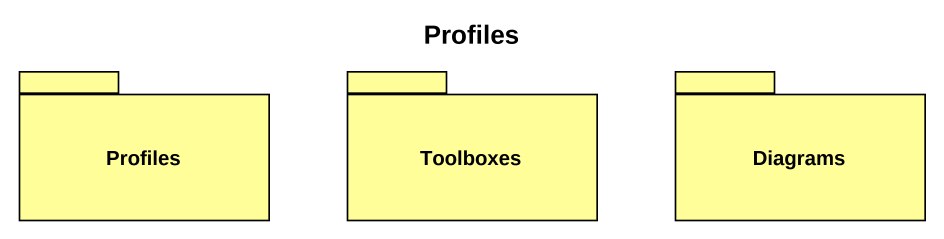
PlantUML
@startuml
title Profiles
package Profiles #FFFE99 {
}
package Toolboxes #FFFE99 {
}
package Diagrams #FFFE99 {
}
@enduml
